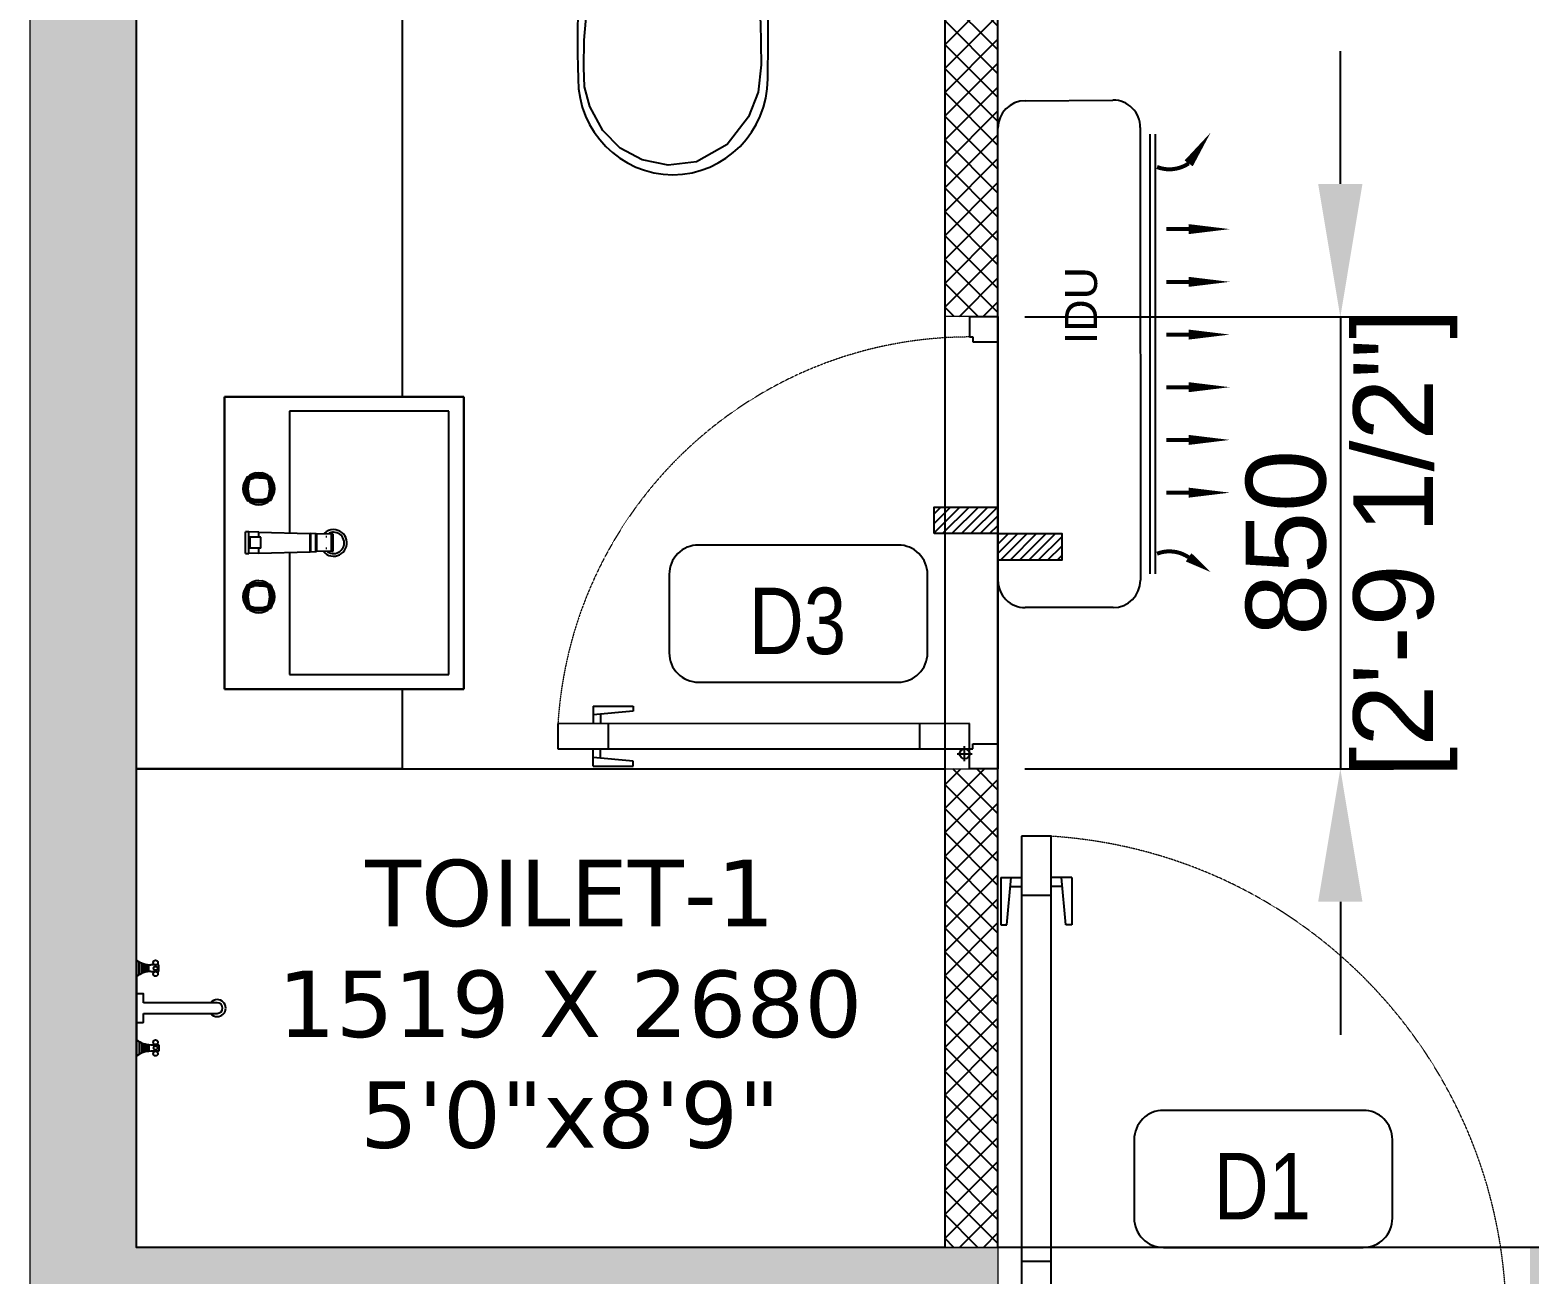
# Model space of a CAD drawing. Header units: millimetres. Extents: x 91566 to 131129, y 141753 to 207061.
# Drawn here: x 118373 to 121193, y 158336 to 160676 of the extents above; entities that cross this region are included whole.
import ezdxf
from ezdxf.enums import TextEntityAlignment as Align

# ---------------------------------------------------------------- set-up
doc = ezdxf.new("R2010")
doc.units = ezdxf.units.MM
doc.linetypes.add('3.5BHK EAST-UN-5$0$DASHED', pattern=[0.75, 0.5, -0.25])
doc.linetypes.add('3BHK  WEST_UN-2$0$DASHED', pattern=[0.75, 0.5, -0.25])
for name, color, linetype in [('A-Dimensions', 4, 'Continuous'), ('A-Door', 11, 'Continuous'), ('A-Door Line', 8, 'Continuous'), ('A-Elevation 10', 8, 'Continuous'), ('A-Fixture', 8, 'Continuous'), ('A-Furniture', 8, 'Continuous'), ('A-Hatch', 252, 'Continuous'), ('A-Room Boundary', 44, 'Continuous'), ('A-Text Main', 44, 'Continuous'), ('A-Window', 4, 'Continuous')]:
    doc.layers.add(name, color=color, linetype=linetype)
doc.layers.add('A-Wall', color=240, linetype='Continuous', lineweight=35)
doc.styles.add('2024-08-29_TOWER-A$0$simplex-0.8', font='simplex.shx', dxfattribs={"width": 0.8})
doc.styles.add('3.5BHK WEST-UN-6$0$grid_text', font='verdana.ttf')
doc.styles.add('3BHK  WEST_UN-2$0$AMISH', font='arial.ttf')
doc.styles.add('ARIAL', font='ARIALN.TTF')
doc.styles.add('S', font='arial.ttf', dxfattribs={"height": 150})
doc.dimstyles.new('DIMSMALL', dxfattribs={"dimtxt": 150, "dimasz": 250, "dimexe": 100, "dimexo": 100, "dimgap": 25, "dimtad": 1, "dimdec": 0, "dimzin": 0, "dimdsep": 46, "dimtxsty": 'S', "dimcen": 0, "dimdle": 100, "dimclrd": 8, "dimclre": 8, "dimclrt": 256, "dimazin": 0, "dimtfac": 1, "dimtdec": 0, "dimtix": 1, "dimtmove": 0, "dimatfit": 3, "dimldrblk": '12_DatumFilled', "dimfxl": 1, "dimtolj": 1, "dimtzin": 0, "dimlwd": -1, "dimlwe": -1, "dimarcsym": 1})

# ---------------------------------------------------------------- blocks, each defined once
blk = doc.blocks.new('A$Ccfbdbe87')
at = {"layer": 'A-Door'}
for p, q in [((99.9, 973.1), (44.4, 973.1)), ((44.4, 973.1), (44.4, 62.5)), ((99.9, 62.5), (99.9, 973.1)), ((5.6, 895.4), (44.4, 895.4)), ((5.6, 895.4), (5.6, 806.5)), ((16.7, 806.5), (24.9, 895.4)), ((23.3, 878.7), (44.4, 878.7)), ((138.8, 895.4), (99.9, 895.4)), ((121, 878.7), (99.9, 878.7)), ((127.7, 806.5), (119.5, 895.4)), ((138.8, 895.4), (138.8, 806.5)), ((99.9, 862), (44.4, 862)), ((5.6, 806.5), (16.7, 806.5)), ((138.8, 806.5), (127.7, 806.5)), ((99.9, 173.5), (44.4, 173.5)), ((33.3, 90.2), (33.3, 56.9)), ((0, 0), (0, 62.5)), ((0, 62.5), (44.4, 62.5)), ((16.7, 73.6), (50, 73.6)), ((44.4, 62.5), (99.9, 62.5)), ((44.4, 62.5), (44.4, 55.5)), ((99.9, 62.5), (99.9, 62.5)), ((1000, 62.5), (955.6, 62.5)), ((955.6, 62.5), (955.6, 55.5)), ((1000, 0), (1000, 62.5)), ((44.4, 55.5), (55.5, 55.5)), ((55.5, 55.5), (55.5, 0)), ((944.5, 55.5), (944.5, 0)), ((955.6, 55.5), (944.5, 55.5)), ((55.5, 0), (0, 0)), ((944.5, 0), (1000, 0))]:
    blk.add_line(p, q, dxfattribs=at)
blk.add_circle((33.3, 73.6), 11.1, dxfattribs=at)
at = {"layer": 'A-Door', "linetype": '3BHK  WEST_UN-2$0$DASHED', "lineweight": 0}
blk.add_arc((41.8, 61.2), 913.8, 0.0822, 86.3506, dxfattribs=at)
blk = doc.blocks.new('A$C9b4d8ff6')
at = {"layer": 'A-Door'}
for p, q in [((84.9, 827.1), (37.7, 827.1)), ((37.7, 827.1), (37.8, 53.1)), ((85, 53.1), (84.9, 827.1)), ((4.7, 761.1), (37.7, 761.1)), ((4.7, 761.1), (4.7, 685.5)), ((14.1, 685.5), (21.1, 761.1)), ((19.8, 746.9), (37.7, 746.9)), ((117.9, 761.1), (84.9, 761.1)), ((102.8, 746.9), (84.9, 746.9)), ((108.5, 685.5), (101.5, 761.1)), ((117.9, 761.1), (118, 685.5)), ((84.9, 732.7), (37.7, 732.7)), ((4.7, 685.5), (14.1, 685.5)), ((118, 685.5), (108.5, 685.5)), ((84.9, 147.5), (37.7, 147.5)), ((14.2, 62.5), (42.5, 62.5)), ((28.3, 76.7), (28.3, 48.4)), ((0, 0), (0, 53.1)), ((0, 53.1), (37.8, 53.1)), ((37.8, 53.1), (85, 53.1)), ((37.8, 53.1), (37.8, 47.2)), ((37.8, 47.2), (47.2, 47.2)), ((47.2, 47.2), (47.2, 0)), ((85, 53.1), (85, 53.1)), ((802.8, 47.2), (802.8, 0.1)), ((812.2, 47.2), (802.8, 47.2)), ((850, 53.2), (812.2, 53.1)), ((812.2, 53.1), (812.2, 47.2)), ((850, 0.1), (850, 53.2)), ((47.2, 0), (0, 0)), ((802.8, 0.1), (850, 0.1))]:
    blk.add_line(p, q, dxfattribs=at)
blk.add_circle((28.3, 62.5), 9.44, dxfattribs=at)
at = {"layer": 'A-Door', "linetype": '3.5BHK EAST-UN-5$0$DASHED', "lineweight": 0}
blk.add_arc((35.5, 52), 776.7, 0.0858, 86.3542, dxfattribs=at)
blk = doc.blocks.new('A$Cf00fcc3f')
at = {"layer": 'A-Fixture'}
for p, q in [((0, 0), (0, -450)), ((550, 0), (0, 0)), ((0, -450), (0, 0)), ((0, 0), (550, 0)), ((550, -450), (550, 0)), ((550, 0), (550, -450)), ((145.9, -53), (144.2, -58.7)), ((148.7, -47.8), (145.9, -53)), ((146.8, -64.6), (147.8, -54.3)), ((147.8, -54.3), (150.8, -44.3)), ((147.8, -54.3), (150.3, -55.2)), ((150.3, -45.9), (148.7, -47.8)), ((149.4, -64.6), (150.3, -55.2)), ((150.3, -55.2), (152.9, -46.2)), ((151.6, -42.4), (150.8, -44.3)), ((150.8, -44.3), (152.9, -46.2)), ((151.6, -42.4), (153.6, -41.5)), ((153.7, -44.5), (151.6, -42.4)), ((152.5, -55), (151.6, -64.6)), ((155.2, -46), (152.5, -55)), ((155.2, -46), (152.5, -55)), ((153.7, -44.5), (152.9, -46.2)), ((154.1, -55.3), (153.2, -64.6)), ((153.6, -41.5), (163.5, -38.6)), ((155.5, -43.7), (153.6, -41.5)), ((155.5, -43.7), (153.7, -44.5)), ((156.4, -47.2), (154.1, -55.3)), ((157.1, -39.5), (155.1, -41.1)), ((164.2, -43.3), (155.2, -46)), ((155.5, -43.7), (164.5, -41)), ((164.5, -44.9), (156.4, -47.2)), ((162.3, -36.7), (157.1, -39.5)), ((167.9, -35), (162.3, -36.7)), ((163.5, -38.6), (173.8, -37.6)), ((163.5, -38.6), (164.5, -41)), ((173.8, -42.3), (164.2, -43.3)), ((173.8, -42.3), (164.2, -43.3)), ((164.5, -41), (173.8, -40.1)), ((173.8, -43.9), (164.5, -44.9)), ((173.8, -34.4), (167.9, -35)), ((179.7, -35), (173.8, -34.4)), ((179.7, -35), (173.8, -34.4)), ((173.8, -37.6), (184.1, -38.6)), ((173.8, -37.6), (173.8, -40.1)), ((173.8, -40.1), (183.2, -41)), ((183.4, -43.3), (173.8, -42.3)), ((183.1, -44.9), (173.8, -43.9)), ((185.4, -36.7), (179.7, -35)), ((185.4, -36.7), (179.7, -35)), ((191.2, -47.2), (183.1, -44.9)), ((184.1, -38.6), (183.2, -41)), ((183.2, -41), (192.2, -43.7)), ((183.4, -43.3), (192.4, -46)), ((192.4, -46), (183.4, -43.3)), ((184.1, -38.6), (194.1, -41.5)), ((190.6, -39.5), (185.4, -36.7)), ((190.6, -39.5), (185.4, -36.7)), ((192.5, -41.1), (190.6, -39.5)), ((192.5, -41.1), (190.6, -39.5)), ((191.2, -47.2), (193.5, -55.3)), ((192.2, -43.7), (194.1, -41.5)), ((192.2, -43.7), (193.9, -44.5)), ((192.4, -46), (195.1, -55)), ((194.4, -64.6), (193.5, -55.3)), ((193.9, -44.5), (196, -42.4)), ((193.9, -44.5), (194.7, -46.2)), ((194.1, -41.5), (196, -42.4)), ((196.9, -44.3), (194.7, -46.2)), ((194.7, -46.2), (197.4, -55.2)), ((195.1, -55), (196, -64.6)), ((196, -42.4), (196.9, -44.3)), ((196.9, -44.3), (199.8, -54.3)), ((198.9, -47.8), (197.3, -45.9)), ((198.9, -47.8), (197.3, -45.9)), ((199.8, -54.3), (197.4, -55.2)), ((197.4, -55.2), (198.3, -64.6)), ((201.7, -53), (198.9, -47.8)), ((201.7, -53), (198.9, -47.8)), ((199.8, -54.3), (200.8, -64.6)), ((203.4, -58.7), (201.7, -53)), ((203.4, -58.7), (201.7, -53)), ((254.8, -39.2), (296, -39.2)), ((254.8, -39.2), (255, -45.5)), ((255.5, -64.6), (255, -45.5)), ((255, -45.5), (295.9, -45.5)), ((265.1, -68.5), (265.1, -47.9)), ((285.7, -47.9), (265.1, -47.9)), ((285.7, -68.5), (285.7, -47.9)), ((295.3, -64.6), (295.9, -45.5)), ((295.9, -45.5), (296, -39.2)), ((349.1, -53), (347.4, -58.7)), ((351.9, -47.8), (349.1, -53)), ((350, -64.6), (351, -54.3)), ((351, -54.3), (354, -44.3)), ((351, -54.3), (353.5, -55.2)), ((353.5, -45.9), (351.9, -47.8)), ((352.6, -64.6), (353.5, -55.2)), ((353.5, -55.2), (356.1, -46.2)), ((354.8, -42.4), (354, -44.3)), ((354, -44.3), (356.1, -46.2)), ((354.8, -42.4), (356.8, -41.5)), ((356.9, -44.5), (354.8, -42.4)), ((355.7, -55), (354.8, -64.6)), ((358.4, -46), (355.7, -55)), ((358.4, -46), (355.7, -55)), ((356.9, -44.5), (356.1, -46.2)), ((357.3, -55.3), (356.4, -64.6)), ((356.8, -41.5), (366.7, -38.6)), ((358.7, -43.7), (356.8, -41.5)), ((358.7, -43.7), (356.9, -44.5)), ((359.6, -47.2), (357.3, -55.3)), ((360.3, -39.5), (358.3, -41.1)), ((367.4, -43.3), (358.4, -46)), ((358.7, -43.7), (367.7, -41)), ((367.7, -44.9), (359.6, -47.2)), ((365.5, -36.7), (360.3, -39.5)), ((371.1, -35), (365.5, -36.7)), ((366.7, -38.6), (377, -37.6)), ((366.7, -38.6), (367.7, -41)), ((377, -42.3), (367.4, -43.3)), ((377, -42.3), (367.4, -43.3)), ((367.7, -41), (377, -40.1)), ((377, -43.9), (367.7, -44.9)), ((377, -34.4), (371.1, -35)), ((382.9, -35), (377, -34.4)), ((382.9, -35), (377, -34.4)), ((377, -37.6), (387.3, -38.6)), ((377, -37.6), (377, -40.1)), ((377, -40.1), (386.4, -41)), ((386.6, -43.3), (377, -42.3)), ((386.3, -44.9), (377, -43.9)), ((388.6, -36.7), (382.9, -35)), ((388.6, -36.7), (382.9, -35)), ((394.4, -47.2), (386.3, -44.9)), ((387.3, -38.6), (386.4, -41)), ((386.4, -41), (395.4, -43.7)), ((386.6, -43.3), (395.6, -46)), ((395.6, -46), (386.6, -43.3)), ((387.3, -38.6), (397.3, -41.5)), ((393.8, -39.5), (388.6, -36.7)), ((393.8, -39.5), (388.6, -36.7)), ((395.7, -41.1), (393.8, -39.5)), ((395.7, -41.1), (393.8, -39.5)), ((394.4, -47.2), (396.7, -55.3)), ((395.4, -43.7), (397.3, -41.5)), ((395.4, -43.7), (397.1, -44.5)), ((395.6, -46), (398.3, -55)), ((397.6, -64.6), (396.7, -55.3)), ((397.1, -44.5), (399.2, -42.4)), ((397.1, -44.5), (397.9, -46.2)), ((397.3, -41.5), (399.2, -42.4)), ((400.1, -44.3), (397.9, -46.2)), ((397.9, -46.2), (400.6, -55.2)), ((398.3, -55), (399.2, -64.6)), ((399.2, -42.4), (400.1, -44.3)), ((400.1, -44.3), (403, -54.3)), ((402.1, -47.8), (400.5, -45.9)), ((402.1, -47.8), (400.5, -45.9)), ((403, -54.3), (400.6, -55.2)), ((400.6, -55.2), (401.5, -64.6)), ((404.9, -53), (402.1, -47.8)), ((404.9, -53), (402.1, -47.8)), ((403, -54.3), (404, -64.6)), ((406.6, -58.7), (404.9, -53)), ((406.6, -58.7), (404.9, -53)), ((144.2, -58.7), (143.6, -64.6)), ((143.6, -64.6), (144.2, -70.5)), ((143.6, -64.6), (144.2, -70.5)), ((144.2, -70.5), (145.9, -76.1)), ((144.2, -70.5), (145.9, -76.1)), ((145.9, -76.1), (148.7, -81.3)), ((145.9, -76.1), (148.7, -81.3)), ((147.8, -74.9), (146.8, -64.6)), ((149.4, -64.6), (146.8, -64.6)), ((147.8, -74.9), (150.3, -73.9)), ((150.8, -84.8), (147.8, -74.9)), ((148.7, -81.3), (150.3, -83.2)), ((148.7, -81.3), (150.3, -83.2)), ((150.3, -73.9), (149.4, -64.6)), ((152.9, -82.9), (150.3, -73.9)), ((150.8, -84.8), (152.9, -82.9)), ((151.6, -64.6), (152.5, -74.2)), ((151.6, -64.6), (152.5, -74.2)), ((152.5, -74.2), (155.2, -83.2)), ((152.5, -74.2), (155.2, -83.2)), ((152.9, -82.9), (153.7, -84.7)), ((153.2, -64.6), (154.1, -73.9)), ((154.1, -73.9), (156.4, -81.9)), ((155.2, -83.2), (164.2, -85.9)), ((155.2, -83.2), (164.2, -85.9)), ((156.4, -81.9), (164.5, -84.3)), ((164.5, -84.3), (173.8, -85.2)), ((173.8, -85.2), (183.1, -84.3)), ((183.1, -84.3), (191.2, -81.9)), ((183.4, -85.9), (192.4, -83.2)), ((183.4, -85.9), (192.4, -83.2)), ((191.2, -81.9), (193.5, -73.9)), ((192.4, -83.2), (195.1, -74.2)), ((192.4, -83.2), (195.1, -74.2)), ((194.4, -64.6), (193.5, -73.9)), ((193.9, -84.7), (194.7, -82.9)), ((197.4, -73.9), (194.7, -82.9)), ((196.9, -84.8), (194.7, -82.9)), ((196, -64.6), (195.1, -74.2)), ((199.8, -74.9), (196.9, -84.8)), ((197.3, -83.2), (198.9, -81.3)), ((197.3, -83.2), (198.9, -81.3)), ((198.3, -64.6), (197.4, -73.9)), ((199.8, -74.9), (197.4, -73.9)), ((198.3, -64.6), (200.8, -64.6)), ((198.9, -81.3), (201.7, -76.1)), ((198.9, -81.3), (201.7, -76.1)), ((200.8, -64.6), (199.8, -74.9)), ((201.7, -76.1), (203.4, -70.5)), ((201.7, -76.1), (203.4, -70.5)), ((203.4, -58.7), (204, -64.6)), ((204, -64.6), (203.4, -58.7)), ((204, -64.6), (203.4, -70.5)), ((204, -64.6), (203.4, -70.5)), ((255.5, -64.6), (258.3, -160.2)), ((255.5, -64.6), (265.1, -64.6)), ((265.1, -68.5), (285.7, -68.5)), ((285.7, -64.6), (295.3, -64.6)), ((295.3, -64.6), (292.6, -160.2)), ((347.4, -58.7), (346.8, -64.6)), ((346.8, -64.6), (347.4, -70.5)), ((346.8, -64.6), (347.4, -70.5)), ((347.4, -70.5), (349.1, -76.1)), ((347.4, -70.5), (349.1, -76.1)), ((349.1, -76.1), (351.9, -81.3)), ((349.1, -76.1), (351.9, -81.3)), ((351, -74.9), (350, -64.6)), ((352.6, -64.6), (350, -64.6)), ((351, -74.9), (353.5, -73.9)), ((354, -84.8), (351, -74.9)), ((351.9, -81.3), (353.5, -83.2)), ((351.9, -81.3), (353.5, -83.2)), ((353.5, -73.9), (352.6, -64.6)), ((356.1, -82.9), (353.5, -73.9)), ((354, -84.8), (356.1, -82.9)), ((354.8, -64.6), (355.7, -74.2)), ((354.8, -64.6), (355.7, -74.2)), ((355.7, -74.2), (358.4, -83.2)), ((355.7, -74.2), (358.4, -83.2)), ((356.1, -82.9), (356.9, -84.7)), ((356.4, -64.6), (357.3, -73.9)), ((357.3, -73.9), (359.6, -81.9)), ((358.4, -83.2), (367.4, -85.9)), ((358.4, -83.2), (367.4, -85.9)), ((359.6, -81.9), (367.7, -84.3)), ((367.7, -84.3), (377, -85.2)), ((377, -85.2), (386.3, -84.3)), ((386.3, -84.3), (394.4, -81.9)), ((386.6, -85.9), (395.6, -83.2)), ((386.6, -85.9), (395.6, -83.2)), ((394.4, -81.9), (396.7, -73.9)), ((395.6, -83.2), (398.3, -74.2)), ((395.6, -83.2), (398.3, -74.2)), ((397.6, -64.6), (396.7, -73.9)), ((397.1, -84.7), (397.9, -82.9)), ((400.6, -73.9), (397.9, -82.9)), ((400.1, -84.8), (397.9, -82.9)), ((399.2, -64.6), (398.3, -74.2)), ((403, -74.9), (400.1, -84.8)), ((400.5, -83.2), (402.1, -81.3)), ((400.5, -83.2), (402.1, -81.3)), ((401.5, -64.6), (400.6, -73.9)), ((403, -74.9), (400.6, -73.9)), ((401.5, -64.6), (404, -64.6)), ((402.1, -81.3), (404.9, -76.1)), ((402.1, -81.3), (404.9, -76.1)), ((404, -64.6), (403, -74.9)), ((404.9, -76.1), (406.6, -70.5)), ((404.9, -76.1), (406.6, -70.5)), ((406.6, -58.7), (407.2, -64.6)), ((406.6, -58.7), (407.2, -64.6)), ((407.2, -64.6), (406.6, -70.5)), ((407.2, -64.6), (406.6, -70.5)), ((151.6, -86.8), (150.8, -84.8)), ((151.6, -86.8), (153.7, -84.7)), ((151.6, -86.8), (153.6, -87.6)), ((155.5, -85.5), (153.6, -87.6)), ((163.5, -90.6), (153.6, -87.6)), ((153.7, -84.7), (155.5, -85.5)), ((155.1, -88.1), (157.1, -89.7)), ((155.1, -88.1), (157.1, -89.7)), ((164.5, -88.1), (155.5, -85.5)), ((157.1, -89.7), (162.3, -92.4)), ((157.1, -89.7), (162.3, -92.4)), ((162.3, -92.4), (167.9, -94.2)), ((162.3, -92.4), (167.9, -94.2)), ((163.5, -90.6), (164.5, -88.1)), ((173.8, -91.6), (163.5, -90.6)), ((164.2, -85.9), (173.8, -86.8)), ((164.2, -85.9), (173.8, -86.8)), ((173.8, -89), (164.5, -88.1)), ((167.9, -94.2), (173.8, -94.7)), ((167.9, -94.2), (173.8, -94.7)), ((173.8, -86.8), (183.4, -85.9)), ((173.8, -86.8), (183.4, -85.9)), ((183.2, -88.1), (173.8, -89)), ((173.8, -91.6), (173.8, -89)), ((184.1, -90.6), (173.8, -91.6)), ((173.8, -94.7), (179.7, -94.2)), ((173.8, -94.7), (179.7, -94.2)), ((179.7, -94.2), (185.4, -92.4)), ((179.7, -94.2), (185.4, -92.4)), ((192.2, -85.5), (183.2, -88.1)), ((184.1, -90.6), (183.2, -88.1)), ((194.1, -87.6), (184.1, -90.6)), ((185.4, -92.4), (190.6, -89.7)), ((185.4, -92.4), (190.6, -89.7)), ((190.6, -89.7), (192.5, -88.1)), ((190.6, -89.7), (192.5, -88.1)), ((192.2, -85.5), (193.9, -84.7)), ((192.2, -85.5), (194.1, -87.6)), ((193.9, -84.7), (196, -86.8)), ((196, -86.8), (194.1, -87.6)), ((196, -86.8), (196.9, -84.8)), ((354.8, -86.8), (354, -84.8)), ((354.8, -86.8), (356.9, -84.7)), ((354.8, -86.8), (356.8, -87.6)), ((358.7, -85.5), (356.8, -87.6)), ((366.7, -90.6), (356.8, -87.6)), ((356.9, -84.7), (358.7, -85.5)), ((358.3, -88.1), (360.3, -89.7)), ((358.3, -88.1), (360.3, -89.7)), ((367.7, -88.1), (358.7, -85.5)), ((360.3, -89.7), (365.5, -92.4)), ((360.3, -89.7), (365.5, -92.4)), ((365.5, -92.4), (371.1, -94.2)), ((365.5, -92.4), (371.1, -94.2)), ((366.7, -90.6), (367.7, -88.1)), ((377, -91.6), (366.7, -90.6)), ((367.4, -85.9), (377, -86.8)), ((367.4, -85.9), (377, -86.8)), ((377, -89), (367.7, -88.1)), ((371.1, -94.2), (377, -94.7)), ((371.1, -94.2), (377, -94.7)), ((377, -86.8), (386.6, -85.9)), ((377, -86.8), (386.6, -85.9)), ((386.4, -88.1), (377, -89)), ((377, -91.6), (377, -89)), ((387.3, -90.6), (377, -91.6)), ((377, -94.7), (382.9, -94.2)), ((377, -94.7), (382.9, -94.2)), ((382.9, -94.2), (388.6, -92.4)), ((382.9, -94.2), (388.6, -92.4)), ((395.4, -85.5), (386.4, -88.1)), ((387.3, -90.6), (386.4, -88.1)), ((397.3, -87.6), (387.3, -90.6)), ((388.6, -92.4), (393.8, -89.7)), ((388.6, -92.4), (393.8, -89.7)), ((393.8, -89.7), (395.7, -88.1)), ((393.8, -89.7), (395.7, -88.1)), ((395.4, -85.5), (397.1, -84.7)), ((395.4, -85.5), (397.3, -87.6)), ((397.1, -84.7), (399.2, -86.8)), ((399.2, -86.8), (397.3, -87.6)), ((399.2, -86.8), (400.1, -84.8)), ((257.2, -122), (27.5, -122)), ((27.5, -122), (27.5, -422)), ((522.5, -122), (293.7, -122)), ((522.5, -422), (522.5, -122)), ((258.3, -162.3), (258.3, -160.2)), ((292.6, -160.2), (258.3, -160.2)), ((258.3, -162.3), (258.6, -171.8)), ((258.3, -162.3), (292.5, -162.3)), ((292.2, -171.8), (292.5, -162.3)), ((292.6, -160.2), (292.5, -162.3)), ((258.6, -171.8), (258.6, -172.7)), ((258.6, -171.8), (292.2, -171.8)), ((259.4, -201.1), (258.6, -172.7)), ((292.2, -172.7), (258.6, -172.7)), ((264.3, -192.3), (264.3, -190.8)), ((286.5, -192.3), (286.5, -190.8)), ((291.4, -201.1), (292.2, -172.7)), ((292.2, -171.8), (292.2, -172.7)), ((259.4, -201.1), (259.5, -204.3)), ((259.4, -201.1), (291.4, -201.1)), ((259.5, -204.3), (291.3, -204.3)), ((291.3, -204.3), (291.4, -201.1)), ((27.5, -422), (522.5, -422)), ((0, -450), (550, -450)), ((550, -450), (0, -450))]:
    blk.add_line(p, q, dxfattribs=at)
for radius, start, end in [(25, 130.6704, 0), (20, 145.6811, 0), (25, 0, 45), (20, 0, 24.0891)]:
    blk.add_arc((275, -205), radius, start, end, dxfattribs=at)
blk = doc.blocks.new('A$Cfbc7273c')
at = {"layer": 'A-Fixture'}
for p, q in [((-9.9, 65.2), (-9.9, 84.7)), ((-5.4, 63), (-5.4, 87)), ((0, 90.6), (0, 59.4)), ((0, -90.6), (0, 90.6)), ((-41.9, 68.8), (-41.9, 81.3)), ((-41.9, 81.3), (-27.4, 81.2)), ((-27.4, 68.8), (-41.9, 68.8)), ((-23.6, 68.6), (-23.6, 81.3)), ((-22.2, 81.5), (-22.2, 68.5)), ((-20.4, 68.3), (-20.4, 81.7)), ((-18, 82.2), (-18, 67.8)), ((-15.8, 67.3), (-15.8, 82.7)), ((-13.3, 66.5), (-13.3, 83.5)), ((-13.5, 10), (-152, 10)), ((-13.5, 26), (-13.5, 10)), ((0, 27), (-12.5, 27)), ((0, -27), (0, 27)), ((-152, -10), (-13.5, -10)), ((-13.5, -10), (-13.5, -26)), ((-12.5, -27), (0, -27)), ((-41.9, -68.8), (-41.9, -81.3)), ((-27.4, -68.8), (-41.9, -68.8)), ((-41.9, -81.3), (-27.4, -81.2)), ((-23.6, -68.6), (-23.6, -81.3)), ((-22.2, -81.5), (-22.2, -68.5)), ((-20.4, -68.3), (-20.4, -81.7)), ((-18, -82.2), (-18, -67.8)), ((-15.8, -67.3), (-15.8, -82.7)), ((-13.3, -66.5), (-13.3, -83.5)), ((-9.9, -65.2), (-9.9, -84.7)), ((-5.4, -63), (-5.4, -87)), ((0, -90.6), (0, -59.4))]:
    blk.add_line(p, q, dxfattribs=at)
for centre, radius in [((-36, 85.7), 4.41), ((-36, 64.3), 4.41), ((-36, 74.8), 3.69), ((-36, -64.3), 4.41), ((-36, -85.7), 4.41), ((-36, -74.8), 3.69)]:
    blk.add_circle(centre, radius, dxfattribs=at)
for centre, radius, start, end in [((-27.2, 125.4), 44.2, 269.7849, 308.0362), ((-27.4, 24.1), 44.7, 52.1791, 90), ((-152, 0), 16, 90, 180.0001), ((-152, 0), 16, 180.0001, 270), ((-152, 0), 10, 90, 270), ((-152, 0), 16, 38.6822, 90), ((-12.5, 26), 0.999, 89.9998, 180.1995), ((-152, 0), 16, 270, 321.3178), ((-12.5, -26), 1, 180, 269.8008), ((-27.4, -24.1), 44.7, 270, 307.8209), ((-27.2, -125.4), 44.2, 51.9638, 90.2151)]:
    blk.add_arc(centre, radius, start, end, dxfattribs=at)
blk = doc.blocks.new('3BHK  WEST_UN-2$0$fgdskokjmfv')
at = {"layer": 'A-Fixture', "linetype": 'Continuous'}
for p, q in [((15769231.8, 1072211.9), (15769232.1, 1072190)), ((15769309.2, 1072211.9), (15769231.8, 1072211.9)), ((15769262.2, 1072190), (15769262.5, 1072211.9)), ((15769274.3, 1072211.9), (15769274.3, 1072210.2)), ((15769274.3, 1072210.2), (15769274.3, 1072208.5)), ((15769274.3, 1072208.5), (15769274.3, 1072206.8)), ((15769274.3, 1072206.8), (15769274.3, 1072205.4)), ((15769292.1, 1072163.3), (15769292.1, 1072209.4)), ((15769309.2, 1072211.4), (15769309.2, 1072211.9)), ((15769309.2, 1072209.7), (15769309.2, 1072211.4)), ((15769309.2, 1072208), (15769309.2, 1072209.7)), ((15769309.2, 1072206.4), (15769309.2, 1072208)), ((15769328, 1072207), (15769309.9, 1072206.4)), ((15769362.5, 1072214.8), (15769328, 1072207)), ((15769362.5, 1072214.8), (15769374.5, 1072212)), ((15769428.5, 1072209.1), (15769522.1, 1072209.1)), ((15769667.1, 1072211.9), (15769522.1, 1072211.9)), ((15769522.1, 1072211.9), (15769522.1, 1072203.9)), ((15769667.1, 1072211.9), (15769667.1, 1072203.9)), ((15769667.1, 1072209.1), (15769758.5, 1072209.1)), ((15769217.4, 1072186.7), (15769217.5, 1072186.9)), ((15769217.4, 1072186.5), (15769217.4, 1072186.7)), ((15769217.4, 1072186.3), (15769217.4, 1072186.5)), ((15769217.4, 1072186.1), (15769217.4, 1072186.3)), ((15769217.4, 1072186.3), (15769217.4, 1072186.3)), ((15769217.5, 1072185.9), (15769217.4, 1072186.1)), ((15769217.5, 1072187.3), (15769217.6, 1072187.5)), ((15769217.5, 1072187.1), (15769217.5, 1072187.3)), ((15769217.5, 1072186.9), (15769217.5, 1072187.1)), ((15769217.5, 1072185.7), (15769217.5, 1072185.9)), ((15769217.5, 1072185.5), (15769217.5, 1072185.7)), ((15769217.5, 1072185.3), (15769217.5, 1072185.5)), ((15769217.6, 1072185.1), (15769217.5, 1072185.3)), ((15769217.6, 1072187.7), (15769217.7, 1072187.9)), ((15769217.6, 1072187.5), (15769217.6, 1072187.7)), ((15769217.6, 1072184.9), (15769217.6, 1072185.1)), ((15769217.7, 1072184.7), (15769217.6, 1072184.9)), ((15769217.7, 1072187.9), (15769217.8, 1072188.1)), ((15769217.8, 1072184.5), (15769217.7, 1072184.7)), ((15769217.8, 1072188.3), (15769217.9, 1072188.5)), ((15769217.8, 1072188.1), (15769217.8, 1072188.3)), ((15769217.8, 1072184.3), (15769217.8, 1072184.5)), ((15769217.9, 1072184.2), (15769217.8, 1072184.3)), ((15769217.9, 1072188.5), (15769218, 1072188.7)), ((15769218, 1072184), (15769217.9, 1072184.2)), ((15769218, 1072188.7), (15769218.1, 1072188.8)), ((15769218.1, 1072183.8), (15769218, 1072184)), ((15769218.1, 1072188.8), (15769218.2, 1072189)), ((15769218.2, 1072183.6), (15769218.1, 1072183.8)), ((15769218.2, 1072189), (15769218.3, 1072189.2)), ((15769218.3, 1072183.5), (15769218.2, 1072183.6)), ((15769218.3, 1072189.2), (15769218.4, 1072189.3)), ((15769218.5, 1072183.3), (15769218.3, 1072183.5)), ((15769218.4, 1072189.3), (15769218.5, 1072189.5)), ((15769218.5, 1072189.5), (15769218.7, 1072189.6)), ((15769218.6, 1072183.2), (15769218.5, 1072183.3)), ((15769218.7, 1072183), (15769218.6, 1072183.2)), ((15769218.7, 1072189.6), (15769218.8, 1072189.8)), ((15769218.8, 1072182.9), (15769218.7, 1072183)), ((15769218.8, 1072189.8), (15769218.9, 1072189.9)), ((15769219, 1072182.7), (15769218.8, 1072182.9)), ((15769218.9, 1072189.9), (15769219.1, 1072190.1)), ((15769219.1, 1072182.6), (15769219, 1072182.7)), ((15769219.1, 1072190.1), (15769219.2, 1072190.2)), ((15769219.3, 1072182.5), (15769219.1, 1072182.6)), ((15769219.2, 1072190.2), (15769219.4, 1072190.3)), ((15769219.4, 1072182.3), (15769219.3, 1072182.5)), ((15769219.4, 1072190.3), (15769219.6, 1072190.4)), ((15769219.6, 1072182.2), (15769219.4, 1072182.3)), ((15769219.6, 1072190.4), (15769219.7, 1072190.6)), ((15769219.8, 1072182.1), (15769219.6, 1072182.2)), ((15769219.7, 1072190.6), (15769219.9, 1072190.7)), ((15769219.9, 1072182), (15769219.8, 1072182.1)), ((15769219.9, 1072190.7), (15769220.1, 1072190.8)), ((15769220.1, 1072181.9), (15769219.9, 1072182)), ((15769220.1, 1072190.8), (15769220.3, 1072190.8)), ((15769220.3, 1072181.8), (15769220.1, 1072181.9)), ((15769220.3, 1072190.8), (15769220.4, 1072190.9)), ((15769220.5, 1072181.7), (15769220.3, 1072181.8)), ((15769220.4, 1072190.9), (15769220.6, 1072191)), ((15769220.7, 1072181.7), (15769220.5, 1072181.7)), ((15769220.6, 1072191), (15769220.8, 1072191.1)), ((15769220.9, 1072181.6), (15769220.7, 1072181.7)), ((15769220.8, 1072191.1), (15769221, 1072191.1)), ((15769221, 1072181.5), (15769220.9, 1072181.6)), ((15769221, 1072191.1), (15769221.2, 1072191.2)), ((15769221.2, 1072181.5), (15769221, 1072181.5)), ((15769221.2, 1072191.2), (15769221.4, 1072191.2)), ((15769221.4, 1072181.4), (15769221.2, 1072181.5)), ((15769221.4, 1072191.2), (15769221.6, 1072191.3)), ((15769221.6, 1072181.4), (15769221.4, 1072181.4)), ((15769221.6, 1072191.3), (15769221.8, 1072191.3)), ((15769221.8, 1072181.4), (15769221.6, 1072181.4)), ((15769221.8, 1072191.3), (15769222, 1072191.3)), ((15769222, 1072181.4), (15769221.8, 1072181.4)), ((15769222, 1072191.3), (15769222.2, 1072191.3)), ((15769222.2, 1072181.3), (15769222, 1072181.4)), ((15769222.2, 1072191.3), (15769222.4, 1072191.3)), ((15769222.4, 1072181.3), (15769222.2, 1072181.3)), ((15769222.4, 1072191.3), (15769222.4, 1072191.3)), ((15769222.5, 1072191.3), (15769222.4, 1072191.3)), ((15769222.4, 1072191.3), (15769222.4, 1072191.3)), ((15769222.4, 1072191.3), (15769222.5, 1072191.3)), ((15769222.5, 1072181.3), (15769222.4, 1072181.3)), ((15769222.4, 1072181.3), (15769222.4, 1072181.3)), ((15769222.4, 1072181.3), (15769222.5, 1072181.3)), ((15769222.6, 1072191.3), (15769222.5, 1072191.3)), ((15769222.5, 1072191.3), (15769222.5, 1072191.3)), ((15769222.5, 1072191.3), (15769222.7, 1072191.3)), ((15769222.6, 1072181.3), (15769222.5, 1072181.3)), ((15769222.5, 1072181.3), (15769222.5, 1072181.3)), ((15769222.5, 1072181.3), (15769222.7, 1072181.3)), ((15769222.8, 1072191.3), (15769222.6, 1072191.3)), ((15769222.8, 1072181.3), (15769222.6, 1072181.3)), ((15769222.7, 1072191.3), (15769222.9, 1072191.3)), ((15769222.7, 1072181.3), (15769222.8, 1072181.3)), ((15769232.1, 1072191.3), (15769222.8, 1072191.3)), ((15769222.8, 1072181.3), (15769228.8, 1072181.3)), ((15769223, 1072181.3), (15769222.8, 1072181.3)), ((15769222.9, 1072191.3), (15769223.1, 1072191.3)), ((15769223.3, 1072181.3), (15769223, 1072181.3)), ((15769223.1, 1072191.3), (15769223.4, 1072191.3)), ((15769223.6, 1072181.3), (15769223.3, 1072181.3)), ((15769223.4, 1072191.3), (15769223.8, 1072191.3)), ((15769224, 1072181.3), (15769223.6, 1072181.3)), ((15769223.8, 1072191.3), (15769224.2, 1072191.3)), ((15769224.4, 1072181.3), (15769224, 1072181.3)), ((15769224.2, 1072191.3), (15769224.7, 1072191.3)), ((15769224.9, 1072181.3), (15769224.4, 1072181.3)), ((15769228.6, 1072190), (15769228.8, 1072176)), ((15769228.7, 1072190), (15769232.9, 1072190)), ((15769232.9, 1072190), (15769239.6, 1072190)), ((15769233.1, 1072183), (15769232.9, 1072190)), ((15769233.2, 1072176), (15769233.1, 1072183)), ((15769239.6, 1072190), (15769243.9, 1072190)), ((15769243.9, 1072183), (15769243.8, 1072176)), ((15769243.9, 1072190), (15769247.1, 1072190)), ((15769243.9, 1072190), (15769243.9, 1072183)), ((15769247.1, 1072190), (15769264.5, 1072190)), ((15769262.2, 1072191.3), (15769262.5, 1072191.3)), ((15769262.5, 1072191.3), (15769263.8, 1072191.3)), ((15769263.8, 1072191.3), (15769265.2, 1072191.3)), ((15769264.4, 1072183), (15769264.5, 1072190)), ((15769264.4, 1072176), (15769264.4, 1072183)), ((15769265.9, 1072181.3), (15769264.5, 1072181.3)), ((15769265.2, 1072191.3), (15769266.5, 1072191.3)), ((15769266.6, 1072181.3), (15769265.9, 1072181.3)), ((15769309.2, 1072206), (15769309.2, 1072206.4)), ((15769664.1, 1072200.9), (15769525.1, 1072200.9)), ((15769618.4, 1072200.9), (15769565.9, 1072200.9)), ((15769565.9, 1072200.9), (15769565.9, 1072197.6)), ((15769618.4, 1072194.8), (15769565.9, 1072194.8)), ((15769565.9, 1072194.8), (15769565.9, 1072174.4)), ((15769567.4, 1072196.1), (15769616.9, 1072196.1)), ((15769618.4, 1072197.6), (15769618.4, 1072200.9)), ((15769618.4, 1072174.4), (15769618.4, 1072194.8)), ((15769233.2, 1072176), (15769228.9, 1072176)), ((15769229.4, 1072152.1), (15769229.4, 1072141.2)), ((15769239.6, 1072176), (15769233.2, 1072176)), ((15769235.2, 1072152.4), (15769235.2, 1072142.5)), ((15769243.8, 1072176), (15769239.6, 1072176)), ((15769240, 1072176), (15769240, 1072167.3)), ((15769240, 1072155.2), (15769240, 1072152.4)), ((15769242, 1072176), (15769242, 1072161.6)), ((15769247.1, 1072176), (15769243.8, 1072176)), ((15769264.4, 1072176), (15769247.1, 1072176)), ((15769252.2, 1072161.6), (15769252.2, 1072176)), ((15769254.3, 1072167.3), (15769254.3, 1072176)), ((15769254.3, 1072152.4), (15769254.3, 1072155.2)), ((15769259, 1072142.5), (15769259, 1072152.4)), ((15769264.9, 1072141.2), (15769264.9, 1072152.1)), ((15769273.1, 1072167.7), (15769273.1, 1072069.7)), ((15769311.1, 1072167.5), (15769329.3, 1072168.1)), ((15769311.2, 1072069.7), (15769311.2, 1072167.7)), ((15769329.3, 1072168.1), (15769364.2, 1072162.5)), ((15769364.3, 1072162.5), (15769376.1, 1072166)), ((15769567.3, 1072172.9), (15769616.9, 1072172.9)), ((15769229.6, 1072148.4), (15769264.6, 1072148.4)), ((15769229.6, 1072148.4), (15769229.6, 1072107.6)), ((15769264.6, 1072107.6), (15769264.6, 1072148.4)), ((15769229.6, 1072107.6), (15769264.6, 1072107.6)), ((15769229.6, 1072107.1), (15769229.6, 1072107.6)), ((15769264.6, 1072107.6), (15769229.6, 1072107.6)), ((15769264.6, 1072107.1), (15769229.6, 1072107.1)), ((15769229.6, 1072107.1), (15769229.6, 1072093)), ((15769264.6, 1072107.1), (15769264.6, 1072107.6)), ((15769264.6, 1072093), (15769264.6, 1072107.1)), ((15769229.6, 1072093), (15769264.6, 1072093)), ((15769273.1, 1072069.7), (15769311.2, 1072069.7)), ((15769466.3, 1072068.4), (15769718.4, 1072068.4))]:
    blk.add_line(p, q, dxfattribs=at)
at = {"layer": 'A-Fixture', "linetype": 'Continuous', "flags": 128}
blk.add_lwpolyline([(15769718.4, 1072068.4), (15769737.6, 1072045.5), (15769745.9, 1072018.8), (15769758.3, 1071936), (15769759.7, 1071856.1), (15769753.6, 1071804.7), (15769735.8, 1071758), (15769695.5, 1071705.9), (15769637.7, 1071673.8), (15769584.5, 1071667.4), (15769535.5, 1071677.4), (15769494.7, 1071699.3), (15769461.6, 1071732.3), (15769437.5, 1071777.7), (15769427.2, 1071814.6), (15769425.9, 1071851.1), (15769426.5, 1071902.1), (15769433.3, 1071973.6), (15769447, 1072039.1), (15769466.3, 1072068.4)], dxfattribs=at)
at = {"layer": 'A-Fixture', "linetype": 'Continuous'}
for centre, radius, start, end in [((15769292.1, 1072186.3), 26.2, 100.2496, 180), ((15769292.1, 1072186.3), 23, 0, 180), ((15769292.1, 1072186.3), 26.2, 0, 132.8693), ((15772559.7, 1071909.6), 3145.4, 174.5369, 181.4631), ((15766627.4, 1071909.6), 3145.4, 358.5369, 5.4631), ((15769292.1, 1072186.3), 26.2, 180, 0), ((15769292.1, 1072186.3), 23, 180, 0), ((15769525.1, 1072203.9), 3, 180, 270), ((15769567.4, 1072197.6), 1.5, 180, 270), ((15769616.9, 1072197.6), 1.5, 270, 0), ((15769664.1, 1072203.9), 3, 270, 0), ((15769292.1, 1072189.5), 28.9, 228.7983, 242.5322), ((15769292.1, 1072189.5), 28.9, 297.4678, 311.2017), ((15769567.3, 1072174.4), 1.46, 180, 270), ((15769616.9, 1072174.4), 1.46, 270, 0), ((15769595.6, 1071829.3), 180.3, 180, 269.3484), ((15769591.5, 1071829.3), 180.3, 270.6516, 0)]:
    blk.add_arc(centre, radius, start, end, dxfattribs=at)
for centre, major_axis, ratio, start_param, end_param in [((15769328.7, 1072187.5), (-0.6, 19.4), 0.087894, 6.275362, 9.416955), ((15769363.4, 1072188.7), (-0.8, 26.2), 0.087894, 0.017046, 3.133769), ((15769375.3, 1072189), (-0.7, 23), 0.087894, 0.026053, 3.133769), ((15769375.3, 1072189), (-0.7, 23), 0.087894, 3.165124, 6.230506), ((15769310.5, 1072186.9), (-0.6, 19.4), 0.087894, 6.275362, 6.466185), ((15769247.1, 1072152.1), (17.8, 0), 0.939693, 1.86017, 3.254011), ((15769247.1, 1072141.2), (17.8, 0), 0.939693, 0.452611, 2.688981), ((15769247.1, 1072141.2), (13.4, 0), 0.939693, 1.839841, 2.521963), ((15769247.1, 1072142.5), (11.9, 0), 0.939693, 1.570796, 2.584055), ((15769247.1, 1072142.5), (11.9, 0), 0.939693, 1.570796, 2.584055), ((15769247.1, 1072141), (11.9, 0), 0.939693, 1.570796, 2.410164), ((15769247.1, 1072141.2), (13.4, 0), 0.939693, 1.634555, 1.767445), ((15769247.1, 1072142.5), (11.9, 0), 0.939693, 0.557537, 1.570796), ((15769247.1, 1072142.5), (11.9, 0), 0.939693, 0.557537, 1.570796), ((15769247.1, 1072141), (11.9, 0), 0.939693, 0.731428, 1.570796), ((15769247.1, 1072141.2), (13.4, 0), 0.939693, 1.374148, 1.507037), ((15769247.1, 1072141.2), (13.4, 0), 0.939693, 0.61963, 1.312246), ((15769247.1, 1072152.1), (17.8, 0), 0.939693, 6.170767, 7.561634), ((15769310.5, 1072186.9), (-0.6, 19.4), 0.087894, 2.98627, 3.106469), ((15769247.1, 1072141.2), (17.8, 0), 0.939693, 2.995055, 3.28771), ((15769247.1, 1072141.2), (17.8, 0), 0.939693, 6.137068, 6.429723)]:
    blk.add_ellipse(centre, major_axis=major_axis, ratio=ratio, start_param=start_param, end_param=end_param, dxfattribs=at)
blk = doc.blocks.new('2024-08-29_TOWER-A$0$WNTG')
at = {"layer": 'A-Text Main'}
blk.add_lwpolyline([(-187.8, 246.2), (187.8, 246.2, -0.414214), (242.8, 191.2), (242.8, 43.3, -0.414214), (187.8, -11.7), (-187.8, -11.7, -0.414214), (-242.8, 43.3), (-242.8, 191.2, -0.414214)], format="xyb", close=True, dxfattribs=at)
at = {"layer": 'A-Text Main', "style": '2024-08-29_TOWER-A$0$simplex-0.8', "width": 0.8}
blk.add_attdef('WNTG', text='', height=150, dxfattribs=at).set_placement((-1.6, 43), align=Align.CENTER)
blk = doc.blocks.new('TILE DROP')
at = {"layer": 'A-Door Line'}
h = blk.add_hatch(dxfattribs=at)
h.set_pattern_fill('ANSI31', color=8, scale=0.1)
h.set_pattern_definition([(45, (-18.584744, -6.592634), (-0.008838835, 0.008838835), [])])
h.paths.add_polyline_path([(0, 0.05), (-0.12, 0.05), (-0.12, 0), (0, 0)])
h.paths.add_polyline_path([(0.12, -0.05), (0.12, 0), (0, 0), (0, -0.05)])
at = {"layer": 'A-Door Line', "color": 8}
for points in [[(-0.12, 0), (-0.12, 0.05), (0, 0.05), (0, 0)], [(0, -0.05), (0, 0), (0.12, 0), (0.12, -0.05)]]:
    blk.add_lwpolyline(points, close=True, dxfattribs=at)
blk = doc.blocks.new('Unit-6')
at = {"layer": 'A-Hatch', "linetype": 'Continuous'}
h = blk.add_hatch(color=256, dxfattribs=at)
h.dxf.hatch_style = 1
h.paths.add_polyline_path([(12127.7, 14831.6), (12127.7, 13681.7), (12377.7, 13681.7), (12377.7, 14581.6), (17077.7, 14581.6), (17077.7, 14831.6)])
h.paths.add_polyline_path([(17077.7, 10921.6), (17077.7, 10721.6), (12377.7, 10721.6), (12377.7, 9871.5), (12127.7, 9871.5), (12127.7, 11881.7), (12377.7, 11881.7), (12377.7, 10921.6)])
h.paths.add_polyline_path([(19895.7, 14831.6), (24149.9, 14831.7), (24149.9, 14581.6), (19895.7, 14581.6)])
h.paths.add_polyline_path([(20097.2, 10921.6), (20097.2, 10721.6), (18277.7, 10721.6), (18277.7, 14581.6), (18277.7, 14831.6), (18477.7, 14831.6), (18477.7, 14581.6), (18477.7, 10921.6)])
h.paths.add_polyline_path([(22017.7, 10721.6), (21097.7, 10721.6), (21097.7, 10921.6), (24652.7, 10921.6), (24652.7, 11571.7), (24902.7, 11571.7), (24902.7, 10671.6), (22267.2, 10671.6), (22017.7, 10671.6)])
h.paths.add_polyline_path([(22017.7, 7221.6), (22017.7, 6971.6), (24652.7, 6971.6), (24652.7, 3686.7), (24007.8, 3686.6), (24007.8, 3586.6), (24652.7, 3586.7), (24652.7, 1761.7), (24902.7, 1761.7), (24902.7, 7221.6)])
h.paths.add_polyline_path([(20427.7, 2011.7), (20427.7, 5001.7), (18532.7, 5001.7), (18532.7, 4751.7), (20177.2, 4751.7), (20177.2, 2011.7), (19442.7, 2011.7), (19442.7, 1761.7), (20927.7, 1761.7), (20927.7, 2011.7)])
h.paths.add_polyline_path([(17077.7, 3616.7), (17077.7, 5871.5), (16877.7, 5871.5), (16877.6, 3616.7)])
h.paths.add_polyline_path([(15877.7, 5871.5), (12127.7, 5871.5), (12127.7, 1761.7), (12981.2, 1761.7), (12981.2, 2011.7), (12377.7, 2011.7), (12377.7, 5671.5), (15877.7, 5671.6)])
h.paths.add_polyline_path([(14872.7, 7491.7), (14872.7, 7291.7), (13287.7, 7291.7), (12127.7, 7291.7), (12127.7, 8371.5), (12377.7, 8371.5), (12377.7, 7491.7)])
h.paths.add_polyline_path([(15722.7, 7291.7), (17077.7, 7291.7), (17077.7, 9721.6), (16877.7, 9721.6), (16877.7, 7491.7), (15722.7, 7491.7)])
h.paths.add_polyline_path([(16201.2, 2009.9), (13731.2, 2011.7), (13731.2, 1761.7), (16201.2, 1761.7)])
h.paths.add_polyline_path([(18692.7, 2011.7), (18692.7, 1761.7), (16951.2, 1761.7), (16951.2, 2011.7)])
h = blk.add_hatch(dxfattribs=at)
h.set_pattern_fill('ANSI37', color=256, scale=10)
h.set_pattern_definition([(45, (12127.73, 14831.59), (-22.45064, 22.45064), []), (135, (12127.73, 14831.59), (-22.45064, -22.45064), [])])
h.paths.add_polyline_path([(20097.2, 12672.3), (19997.2, 12672.3), (19997.2, 14581.6), (20097.2, 14581.6)])
h.paths.add_polyline_path([(19847.7, 13802.3), (19997.2, 13802.3), (19997.2, 13601.6), (19847.7, 13601.6)])
h.paths.add_polyline_path([(19097.7, 13601.6), (18477.7, 13601.6), (18477.7, 13802.3), (19097.5, 13802.3)])
h.paths.add_polyline_path([(20097.2, 10921.6), (19997.2, 10921.6), (19997.2, 11821.6), (20097.2, 11821.6)])
h.paths.add_polyline_path([(22267.7, 7221.6), (22267.7, 7671.6), (22017.7, 7671.6), (22017.7, 7221.6)])
h.paths.add_polyline_path([(23017.3, 7621.6), (23017.3, 7221.6), (23117.3, 7221.6), (23117.3, 7621.6)])
h.paths.add_polyline_path([(15777.2, 7291.7), (15877.7, 7291.7), (15877.7, 5871.5), (15777.2, 5871.5)])
h.paths.add_polyline_path([(13237.8, 5871.5), (13237.8, 6541.7), (13037.7, 6541.7), (13037.7, 5871.5)])
h.paths.add_polyline_path([(17077.7, 4211.7), (18532.7, 4211.7), (18532.7, 3616.7), (18632.7, 3616.7), (18632.7, 4751.7), (18532.7, 4751.7), (18532.7, 4311.7), (17077.7, 4311.7)])
h.paths.add_polyline_path([(18532.7, 2011.7), (18532.7, 2766.7), (18632.7, 2766.7), (18632.7, 2011.7)])
h.paths.add_polyline_path([(21927.7, 3686.7), (21927.7, 3586.7), (23007.8, 3586.6), (23007.8, 3686.6)])
h.paths.add_polyline_path([(20427.7, 3586.7), (20927.7, 3586.7), (20927.7, 3686.7), (20427.7, 3686.7)])
at = {"layer": 'A-Door Line'}
blk.add_line((20097.2, 12672.3), (20097.2, 11822.3), dxfattribs=at)
at = {"layer": 'A-Fixture'}
blk.add_lwpolyline([(18977.3, 11971.5), (18977.3, 11821.6), (18477.7, 11821.6), (18477.7, 13601.6), (18977.3, 13601.6), (18977.3, 12521.5)], dxfattribs=at)
at = {"layer": 'A-Fixture', "linetype": 'Continuous'}
blk.add_lwpolyline([(18477.7, 11821.6), (19997.2, 11821.6)], dxfattribs=at)
at = {"layer": 'A-Room Boundary', "linetype": 'Continuous'}
for points in [[(24652.7, 10921.6), (20097.2, 10921.6), (20097.2, 14581.6), (24652.7, 14581.6)], [(18477.7, 13601.6), (19997.2, 13601.6), (19997.2, 10921.6), (18477.7, 10921.6)]]:
    blk.add_lwpolyline(points, close=True, dxfattribs=at)
at = {"layer": 'A-Wall', "lineweight": 0}
for points in [[(20097.2, 10921.6), (20097.2, 10721.6), (18277.7, 10721.6), (18277.7, 14581.6), (18277.7, 14581.6), (18277.7, 14831.6), (18477.7, 14831.6), (18477.7, 14581.6), (18477.7, 14581.6), (18477.7, 10921.6)], [(20097.2, 12672.3), (19997.2, 12672.3), (19997.2, 14581.6), (20097.2, 14581.6)], [(20097.2, 10921.6), (19997.2, 10921.6), (19997.2, 11821.6), (20097.2, 11821.6)]]:
    blk.add_lwpolyline(points, close=True, dxfattribs=at)
at = {"layer": 'A-Door', "linetype": 'Continuous', "rotation": 90}
blk.add_blockref('A$C9b4d8ff6', (20097.2, 11821.6), dxfattribs=at)
at = {"layer": 'A-Door', "linetype": 'Continuous'}
blk.add_blockref('A$Ccfbdbe87', (20097.2, 10721.6), dxfattribs=at)
at = {"layer": 'A-Door Line', "color": 8, "xscale": 1000.000000000004, "yscale": 1000.000000000004, "zscale": 1000.000000000004}
blk.add_blockref('TILE DROP', (20097.2, 12263.9), dxfattribs=at)
at = {"layer": 'A-Fixture', "ltscale": 600}
blk.add_blockref('3BHK  WEST_UN-2$0$fgdskokjmfv', (-15750107.3, -1058710.3), dxfattribs=at)
at = {"layer": 'A-Fixture', "linetype": 'Continuous'}
for name, p, rotation in [('A$Cf00fcc3f', (18643.3, 11971.5), 90), ('A$Cfbc7273c', (18477.7, 11371.6), 180)]:
    blk.add_blockref(name, p, dxfattribs=dict(at, rotation=rotation))
at = {"layer": 'A-Window'}
ref = blk.add_blockref('2024-08-29_TOWER-A$0$WNTG', (19722.1, 12230.7), dxfattribs=dict(at, xscale=-1, rotation=180))
ref.add_attrib('WNTG', 'D3', dxfattribs={"layer": 'A-Text Main', "height": 125, "style": 'ARIAL'}).set_placement((19720.5, 12037.3), align=Align.CENTER)
ref = blk.add_blockref('2024-08-29_TOWER-A$0$WNTG', (20596.1, 11167.6), dxfattribs=dict(at, xscale=-1, rotation=180))
ref.add_attrib('WNTG', 'D1', dxfattribs={"layer": 'A-Text Main', "height": 125, "style": 'ARIAL'}).set_placement((20594.5, 10974.2), align=Align.CENTER)
at = {"layer": 'A-Text Main', "insert": (19292.8, 11378.5), "char_height": 125, "width": 1167.553, "attachment_point": 5, "style": '3.5BHK WEST-UN-6$0$grid_text'}
blk.add_mtext('TOILET-1\\P1519 X 2680\\P5\'0"x8\'9"', dxfattribs=at)
blk = doc.blocks.new('3BHK  WEST_UN-2$0$WALL MOUNTED SPLIT AC')
for p, q in [((18067.15, -8077.46), (18073.71, -8077.46)), ((18065.12, -8113.34), (18065.11, -8079.5)), ((18075.75, -8079.5), (18075.75, -8113.29)), ((18064.01, -8112.84, 0), (18064, -8079.99, 0)), ((18064.41, -8112.84, 0), (18064.41, -8079.99, 0)), ((18073.72, -8115.33), (18067.16, -8115.38))]:
    blk.add_line(p, q)
at = {"elevation": 0}
for points in [[(18059.86, -8080.11, 0, 0.75, 0), (18061.51, -8081.22, 0.75, 0.75, 0)], [(18058.43, -8086.05, 0, 0.75, 0), (18061.52, -8086.05, 0.75, 0.75, 0)], [(18058.44, -8089.99, 0, 0.75, 0), (18061.52, -8089.99, 0.75, 0.75, 0)], [(18058.44, -8093.93, 0, 0.75, 0), (18061.52, -8093.93, 0.75, 0.75, 0)], [(18058.44, -8097.86, 0, 0.75, 0), (18061.52, -8097.86, 0.75, 0.75, 0)], [(18058.44, -8101.8, 0, 0.75, 0), (18061.52, -8101.8, 0.75, 0.75, 0)], [(18058.44, -8105.74, 0, 0.75, 0), (18061.52, -8105.74, 0.75, 0.75, 0)], [(18059.87, -8112.95, 0, 0.75, 0), (18061.51, -8110.65, 0.75, 0.75, 0)]]:
    blk.add_lwpolyline(points, format="xyseb", dxfattribs=at)
at = {"const_width": 0.3, "elevation": 0}
for points in [[(18061.51, -8081.22, 0.246742), (18063.87, -8081.49, -4.761831)], [(18061.51, -8110.65, -0.246742), (18063.87, -8110.38, 4.761831)]]:
    blk.add_lwpolyline(points, format="xyb", dxfattribs=at)
for points in [[(18061.52, -8086.05), (18063.17, -8086.05)], [(18061.52, -8089.99), (18063.17, -8089.99)], [(18061.52, -8093.93), (18063.17, -8093.93)], [(18061.52, -8097.86), (18063.17, -8097.86)], [(18061.52, -8101.8), (18063.17, -8101.8)], [(18061.52, -8105.74), (18063.17, -8105.74)]]:
    blk.add_lwpolyline(points, dxfattribs=at)
for centre, start, end in [((18067.15, -8079.5), 90.0082, 180.0082), ((18073.71, -8079.5), 0.0078, 90.0078), ((18067.16, -8113.34), 180.0082, 270.0082), ((18073.71, -8113.29), 270.0078, 0.0078)]:
    blk.add_arc(centre, 2.04, start, end)
at = {"layer": 'A-Elevation 10', "style": '3BHK  WEST_UN-2$0$AMISH'}
blk.add_attdef('IDU', text='', height=2.4, rotation=90.0082, dxfattribs=at).set_placement((17772.56, -7418.94, 0), align=Align.MIDDLE_CENTER)
blk = doc.blocks.new('*D194')
at = {"layer": 'A-Dimensions', "color": 8, "transparency": 16777216}
for p, q in [((120836.4, 160386.4), (120836.4, 160636.4)), ((120243.2, 160136.4), (120936.4, 160136.4)), ((120836.4, 160136.4), (120836.4, 159286.4)), ((120243.2, 159286.4), (120936.4, 159286.4)), ((120836.4, 159036.4), (120836.4, 158786.4))]:
    blk.add_line(p, q, dxfattribs=at)
for points in [[(120794.7, 160386.4), (120878, 160386.4), (120836.4, 160136.4)], [(120794.7, 159036.4), (120878, 159036.4), (120836.4, 159286.4)]]:
    blk.add_solid(points, dxfattribs=at)
at = {"layer": 'Defpoints', "color": 0, "transparency": 16777216}
for p in [(120143.2, 160136.4), (120143.2, 159286.4), (120836.4, 159286.4)]:
    blk.add_point(p, dxfattribs=at)
at = {"layer": 'A-Dimensions', "lineweight": 30, "transparency": 16777216, "char_height": 150, "attachment_point": 5, "rotation": 90, "style": 'S'}
for s, insert in [('\\A1;[2\'-9 1/2"]', (120958.5, 159711.4)), ('\\A1;850', (120734.8, 159711.4))]:
    blk.add_mtext(s, dxfattribs=dict(at, insert=insert))
blk = doc.blocks.new('12_DatumFilled')
at = {"color": 8, "linetype": 'ByBlock'}
blk.add_solid([(0, 0.577), (-1, 0), (0, -0.577)], dxfattribs=at)

msp = doc.modelspace()

# ---------------------------------------------------------------- block references
at = {"layer": 'A-Elevation 10', "linetype": 'Continuous'}
msp.add_blockref('Unit-6', (100095.5, 147464.8), dxfattribs=at)

# ---------------------------------------------------------------- next in the draw order: block references
at = {"layer": 'A-Elevation 10', "color": 2}
ref = msp.add_blockref('3BHK  WEST_UN-2$0$WALL MOUNTED SPLIT AC', (575199.5, -43738), dxfattribs=dict(at, xscale=25.17221723757713, yscale=25.17221723757713, zscale=25.17221723757713, rotation=180))
ref.add_attrib('IDU', 'IDU', dxfattribs={"layer": 'A-Furniture', "height": 60.41, "rotation": 90.0082, "style": '3BHK  WEST_UN-2$0$AMISH'}).set_placement((120348.9, 160157.5, 0), align=Align.MIDDLE_CENTER)

# ---------------------------------------------------------------- next in the draw order: dimensions: what is measured, and where the dimension line sits
at = {"layer": 'A-Dimensions', "lineweight": 30}
dim = msp.add_linear_dim(base=(120836.4, 159286.4), p1=(120143.2, 160136.4), p2=(120143.2, 159286.4), angle=90, dimstyle='DIMSMALL', override={"dimpost": '\\X'}, dxfattribs=at)
dim.commit()
dim.dimension.update_dxf_attribs({"geometry": '*D194', "text_midpoint": (120836.4, 159711.4)})

doc.saveas('drawing.dxf')
